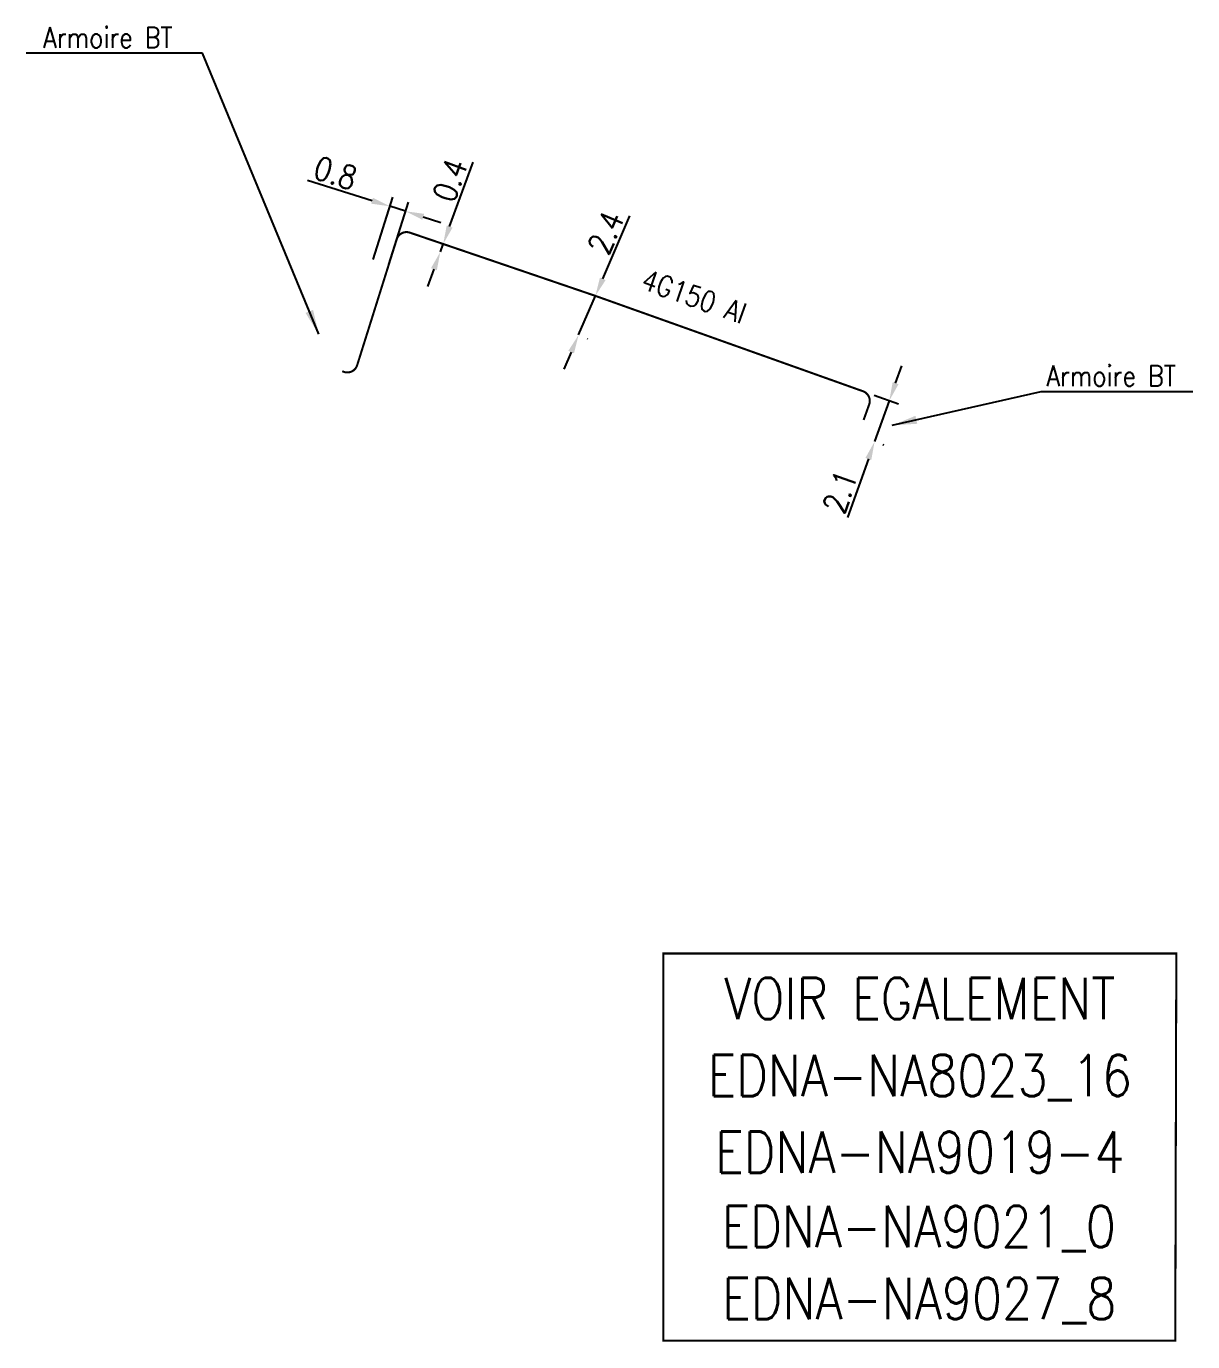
# Model space of a CAD drawing. Header units: millimetres. Extents: x 185001 to 186000, y 126997 to 128000.
# Drawn here: x 185819.9 to 185876.4, y 127270.8 to 127334.5 of the extents above; entities that cross this region are included whole.
import ezdxf
from ezdxf.enums import TextEntityAlignment as Align

# ---------------------------------------------------------------- set-up
doc = ezdxf.new("R2010")
doc.units = ezdxf.units.MM
doc.header["$PDMODE"] = 34
doc.linetypes.add('B_ST_Al', pattern=[2000, 1000, 1000])
doc.layers.get('Defpoints').update_dxf_attribs({"linetype": 'CONTINUOUS'})
doc.layers.add('B_110', color=1, linetype='CONTINUOUS')
doc.layers.add('B_930', color=7, linetype='CONTINUOUS')
doc.styles.get("Standard").update_dxf_attribs({"font": 'romans.shx', "width": 0.85})
doc.dimstyles.get("Standard").update_dxf_attribs({"dimtxt": 1.5, "dimasz": 1.2, "dimexe": 0.625, "dimexo": 0.625, "dimgap": 0.25, "dimtad": 1, "dimdec": 1, "dimzin": 0, "dimdsep": 46, "dimtxsty": 'Standard', "dimcen": -0.5, "dimadec": 0, "dimazin": 0, "dimtfac": 1, "dimtdec": 1, "dimtmove": 0, "dimatfit": 3, "dimfxl": 0, "dimtolj": 1, "dimtzin": 0, "dimarcsym": 0})

# ---------------------------------------------------------------- blocks, each defined once
blk = doc.blocks.new('*D154')
at = {"layer": 'B_110', "color": 0, "linetype": 'Continuous', "lineweight": -2, "transparency": 16777216}
for p, q in [((185836.654, 127326.039), (185833.526, 127327.022)), ((185836.702, 127323.192), (185837.653, 127326.216)), ((185837.465, 127322.952), (185838.416, 127325.976)), ((185838.275, 127325.529), (185837.512, 127325.769)), ((185839.134, 127325.259), (185839.992, 127324.989))]:
    blk.add_line(p, q, dxfattribs=at)
at = {"layer": 'B_110', "color": 0, "linetype": 'Continuous', "transparency": 16777216}
for points in [[(185836.699, 127326.182), (185836.609, 127325.895), (185837.512, 127325.769)], [(185839.179, 127325.402), (185839.089, 127325.116), (185838.275, 127325.529)]]:
    blk.add_solid(points, dxfattribs=at)
at = {"layer": 'Defpoints', "color": 0, "linetype": 'Continuous', "transparency": 16777216}
for p in [(185837.512, 127325.769), (185836.562, 127322.745), (185837.325, 127322.505)]:
    blk.add_point(p, dxfattribs=at)
at = {"layer": 'B_110', "color": 0, "linetype": 'Continuous', "transparency": 16777216, "insert": (185834.885, 127327.381), "char_height": 1.125, "attachment_point": 5, "rotation": 342.54563}
blk.add_mtext('\\A1;0.8', dxfattribs=at)
blk = doc.blocks.new('*D155')
at = {"layer": 'B_110', "color": 0, "linetype": 'Continuous', "lineweight": -2, "transparency": 16777216}
for p, q in [((185840.41, 127324.788), (185841.556, 127327.908)), ((185839.961, 127323.568), (185840.099, 127323.943)), ((185839.65, 127322.723), (185839.34, 127321.879))]:
    blk.add_line(p, q, dxfattribs=at)
at = {"layer": 'B_110', "color": 0, "linetype": 'Continuous', "transparency": 16777216}
for points in [[(185840.269, 127324.84), (185840.55, 127324.736), (185840.099, 127323.943)], [(185839.51, 127322.775), (185839.791, 127322.672), (185839.961, 127323.568)]]:
    blk.add_solid(points, dxfattribs=at)
at = {"layer": 'Defpoints', "color": 0, "linetype": 'Continuous', "transparency": 16777216}
for p in [(185840.099, 127323.943), (185839.961, 127323.568), (185839.961, 127323.568)]:
    blk.add_point(p, dxfattribs=at)
at = {"layer": 'B_110', "color": 0, "linetype": 'Continuous', "transparency": 16777216, "insert": (185840.434, 127327.029), "char_height": 1.125, "attachment_point": 5, "rotation": 69.81582}
blk.add_mtext('\\A1;0.4', dxfattribs=at)
blk = doc.blocks.new('*D156')
at = {"layer": 'B_110', "color": 0, "linetype": 'Continuous', "lineweight": -2, "transparency": 16777216}
for p, q in [((185847.826, 127322.258), (185849.143, 127325.311)), ((185846.654, 127319.54), (185847.47, 127321.432)), ((185847.065, 127319.362), (185847.084, 127319.354)), ((185846.297, 127318.713), (185845.941, 127317.887))]:
    blk.add_line(p, q, dxfattribs=at)
at = {"layer": 'B_110', "color": 0, "linetype": 'Continuous', "transparency": 16777216}
for points in [[(185847.689, 127322.318), (185847.964, 127322.199), (185847.47, 127321.432)], [(185846.159, 127318.773), (185846.435, 127318.654), (185846.654, 127319.54)]]:
    blk.add_solid(points, dxfattribs=at)
at = {"layer": 'Defpoints', "color": 0, "linetype": 'Continuous', "transparency": 16777216}
for p in [(185847.47, 127321.432), (185846.635, 127319.548), (185846.654, 127319.54)]:
    blk.add_point(p, dxfattribs=at)
at = {"layer": 'B_110', "color": 0, "linetype": 'Continuous', "transparency": 16777216, "insert": (185847.974, 127324.495), "char_height": 1.125, "attachment_point": 5, "rotation": 66.66476}
blk.add_mtext('\\A1;2.4', dxfattribs=at)
blk = doc.blocks.new('*D157')
at = {"layer": 'B_110', "color": 0, "linetype": 'Continuous', "lineweight": -2, "transparency": 16777216}
for p, q in [((185862.006, 127317.205), (185862.311, 127318.051)), ((185860.975, 127316.619), (185862.142, 127316.199)), ((185861.701, 127316.358), (185860.991, 127314.384)), ((185861.381, 127314.244), (185861.432, 127314.225)), ((185860.687, 127313.537), (185859.67, 127310.709))]:
    blk.add_line(p, q, dxfattribs=at)
at = {"layer": 'B_110', "color": 0, "linetype": 'Continuous', "transparency": 16777216}
for points in [[(185861.865, 127317.255), (185862.147, 127317.154), (185861.701, 127316.358)], [(185860.546, 127313.588), (185860.828, 127313.486), (185860.991, 127314.384)]]:
    blk.add_solid(points, dxfattribs=at)
at = {"layer": 'Defpoints', "color": 0, "linetype": 'Continuous', "transparency": 16777216}
for p in [(185860.534, 127316.777), (185860.94, 127314.403), (185860.991, 127314.384)]:
    blk.add_point(p, dxfattribs=at)
at = {"layer": 'B_110', "color": 0, "linetype": 'Continuous', "transparency": 16777216, "insert": (185859.32, 127311.954), "char_height": 1.125, "attachment_point": 5, "rotation": 70.2167}
blk.add_mtext('\\A1;2.1', dxfattribs=at)

msp = doc.modelspace()

# ---------------------------------------------------------------- linework, layer by layer
at = {"layer": 'B_110', "linetype": 'B_ST_Al', "const_width": 0.1, "flags": 128}
msp.add_lwpolyline([(185860.458, 127315.426), (185860.727, 127316.176, 0.415099), (185860.425, 127316.817), (185847.47, 127321.432), (185838.486, 127324.493, 0.421185), (185837.848, 127324.17), (185835.932, 127318.075, -0.471789), (185835.216, 127317.786), (185835.21, 127317.789)], format="xyb", dxfattribs=at)
at = {"layer": 'B_930', "const_width": 0.1}
msp.add_lwpolyline([(185850.759, 127289.601), (185875.601, 127289.601), (185875.55, 127270.861), (185850.759, 127270.861)], close=True, dxfattribs=at)

# ---------------------------------------------------------------- texts
at = {"layer": 'B_110', "linetype": 'B_ST_Al', "width": 0.85}
msp.add_text('4G150 Al', height=1, rotation=340.60959, dxfattribs=at).set_placement((185849.624, 127321.796))
at = {"layer": 'B_110', "linetype": 'Continuous', "char_height": 1}
for insert, attachment_point in [((185826.993, 127333.933), 6), ((185869.311, 127317.561), 4)]:
    msp.add_mtext('Armoire BT', dxfattribs=dict(at, insert=insert, attachment_point=attachment_point))
at = {"layer": 'B_930', "width": 0.85}
for s, p in [('VOIR EGALEMENT', (185863.18, 127286.43)), ('EDNA-NA8023_16', (185863.18, 127282.695)), ('EDNA-NA9019-4', (185863.182, 127278.982)), ('EDNA-NA9021_0', (185863.129, 127275.381)), ('EDNA-NA9027_8', (185863.158, 127271.902))]:
    msp.add_text(s, height=2, dxfattribs=at).set_placement(p, align=Align.CENTER)

# ---------------------------------------------------------------- dimensions: what is measured, and where the dimension line sits
at = {"layer": 'B_110', "linetype": 'Continuous'}
for base, p1, p2, angle, picture, middle in [((185837.512, 127325.769), (185837.325, 127322.505), (185836.562, 127322.745), 342.54563, '*D154', (185834.661, 127326.665)), ((185839.961, 127323.568), (185840.099, 127323.943), (185839.961, 127323.568), 69.81582, '*D155', (185841.138, 127326.771)), ((185860.991, 127314.384), (185860.534, 127316.777), (185860.94, 127314.403), 70.2167, '*D157', (185860.026, 127311.7))]:
    dim = msp.add_linear_dim(base=base, p1=p1, p2=p2, angle=angle, dimstyle='Standard', override={"dimscale": 0.75, "dimtxt": 1.5}, dxfattribs=at)
    dim.commit()
    dim.dimension.update_dxf_attribs({"geometry": picture, "text_midpoint": middle, "dimtype": 160})
dim = msp.add_linear_dim(base=(185846.654, 127319.54), p1=(185847.47, 127321.432), p2=(185846.635, 127319.548), angle=66.66476, text='2.4', dimstyle='Standard', override={"dimscale": 0.75, "dimtxt": 1.5}, dxfattribs=at)
dim.commit()
dim.dimension.update_dxf_attribs({"geometry": '*D156', "text_midpoint": (185848.663, 127324.198), "dimtype": 160})

# ---------------------------------------------------------------- leaders
at = {"layer": 'B_110', "linetype": 'Continuous', "annotation_type": 0, "has_hookline": 1, "text_width": 7.083}
for points, hookline_direction in [([(185834.073, 127319.574), (185828.443, 127333.183), (185827.243, 127333.183)], 1), ([(185861.841, 127315.167), (185869.061, 127316.811)], 0)]:
    msp.add_leader(points, dimstyle='Standard', dxfattribs=dict(at, hookline_direction=hookline_direction))

doc.saveas('drawing.dxf')
